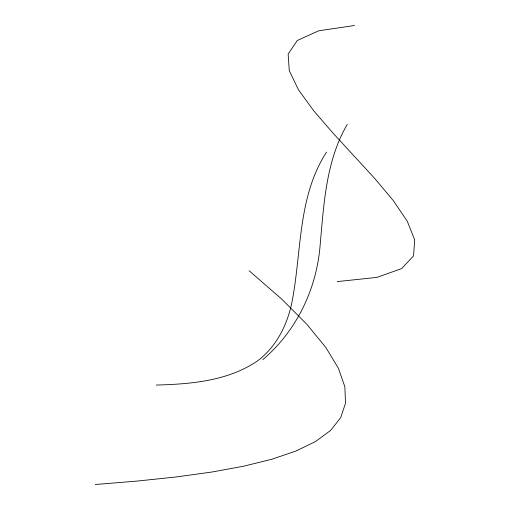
<?xml version="1.0" encoding="UTF-8"?>
<svg xmlns="http://www.w3.org/2000/svg" width="510" height="510" viewBox="0 0 510 510"><rect width="100%" height="100%" fill="white"/><g stroke="black" fill="none" stroke-linecap="round" stroke-linejoin="round"><path stroke-width="0.76" d="M347.278 124.357C326.139 160.529 323.926 203.101 320.242 243.774C317.099 288.124 296.89 330.722 262.803 359.633M326.521 152.133C297.234 197.255 301.888 252.883 291.669 303.552C286.798 326.043 275.731 347.68 256.766 361.418C227.288 381.104 190.772 384.1 156.309 385.063M354.52 25.5L318.68 30.798L297.253 40.526L288.15 54.041L289.266 70.692L298.509 89.843L313.784 110.855L332.992 133.078L374.837 178.589L393.28 200.596L407.273 221.238L414.726 239.885L413.54 255.892L401.619 268.604L376.871 277.395L337.193 281.609M95.274 484.5L137.139 481.077L176.007 476.984L211.593 472.069L243.627 466.21L271.824 459.249L295.902 451.063L315.594 441.507L330.608 430.434L340.674 417.715L345.512 403.206L344.849 386.765L338.391 368.258L325.871 347.539L307.007 324.475L281.526 298.924L249.141 270.746"/></g></svg>
